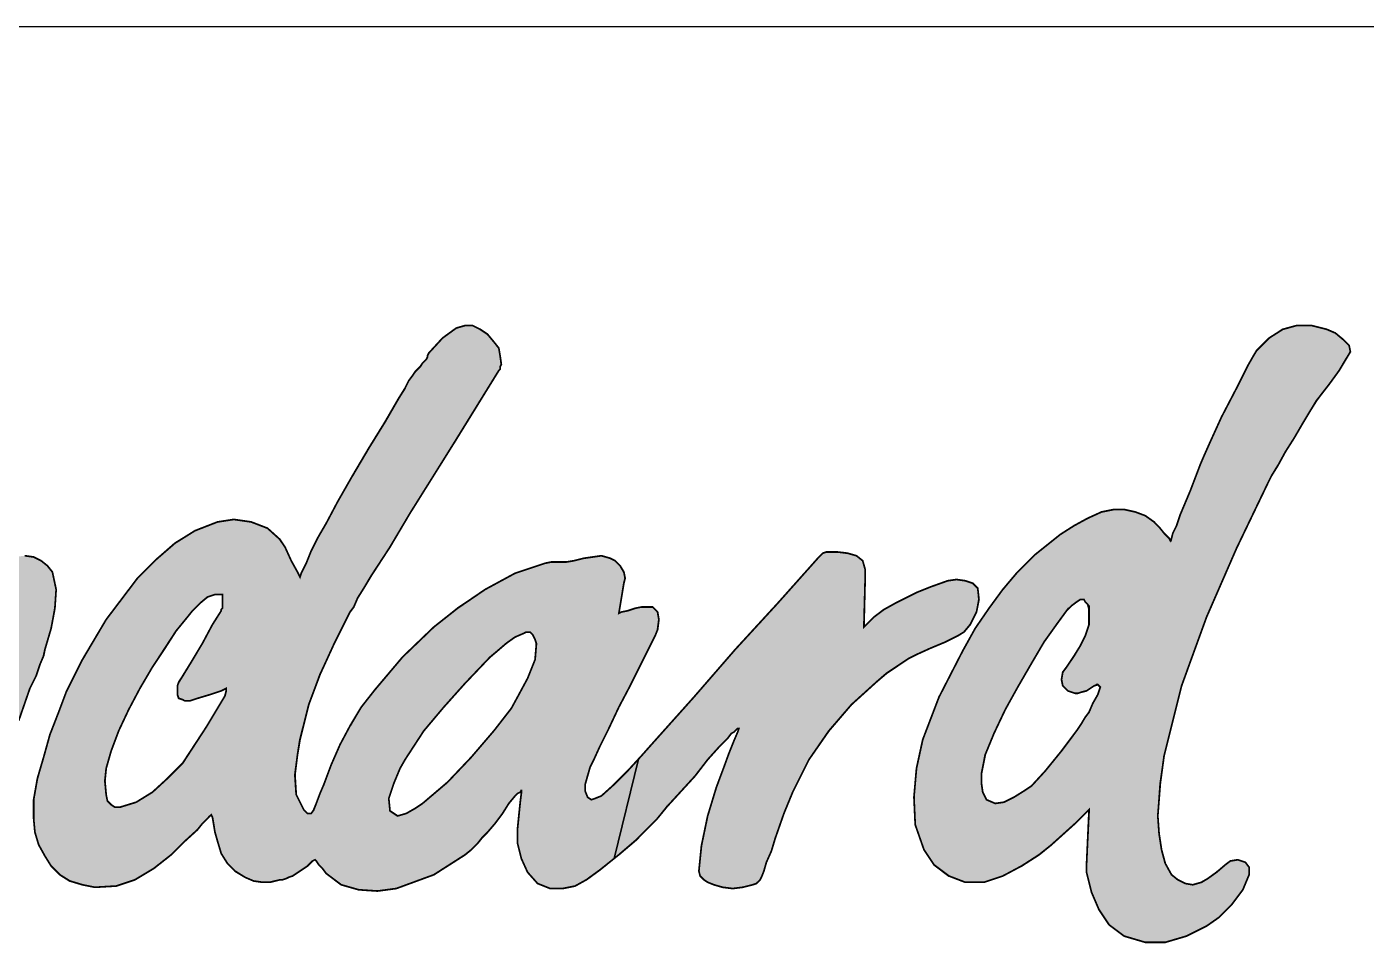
# Model space of a CAD drawing. Extents: x -87147 to -82947, y 23571 to 29511.
# Drawn here: x -85512.2 to -85188.4, y 24450 to 24671.5 of the extents above; entities that cross this region are included whole.
import ezdxf

# ---------------------------------------------------------------- set-up
doc = ezdxf.new("R2010")
doc.units = 0
doc.header["$LTSCALE"] = 200
doc.header["$MEASUREMENT"] = 0
doc.layers.get('0').update_dxf_attribs({"linetype": 'CONTINUOUS'})
doc.layers.add('CAMADA_1', color=7, linetype='CONTINUOUS')
doc.layers.add('FINA', color=7, linetype='CONTINUOUS')

msp = doc.modelspace()

# ---------------------------------------------------------------- hatches: boundary and pattern name
at = {"linetype": 'CONTINUOUS'}
h = msp.add_hatch(color=5, dxfattribs=at)
h.paths.add_polyline_path([(-85312.832, 24507.677), (-85306.483, 24513.421), (-85304.367, 24515.236), (-85301.646, 24517.049), (-85298.925, 24518.863), (-85297.11, 24519.77), (-85293.785, 24521.282), (-85290.157, 24522.793), (-85287.134, 24524.306), (-85285.623, 24525.212), (-85284.111, 24527.026), (-85282.6, 24530.049), (-85281.994, 24533.073), (-85282.297, 24535.793), (-85283.506, 24537.002), (-85285.32, 24537.608), (-85287.437, 24537.91), (-85289.553, 24537.608), (-85293.785, 24536.096), (-85296.809, 24534.886), (-85299.227, 24533.677), (-85302.25, 24532.166), (-85304.972, 24530.654), (-85307.39, 24528.84), (-85308.297, 24527.933), (-85308.901, 24527.329), (-85309.506, 24526.723), (-85309.809, 24526.421), (-85309.506, 24538.514), (-85309.506, 24538.816), (-85309.506, 24539.422), (-85309.506, 24539.724), (-85309.506, 24540.328), (-85310.11, 24542.445), (-85311.623, 24543.653), (-85313.739, 24544.259), (-85316.157, 24544.561), (-85317.064, 24544.561), (-85317.971, 24544.561), (-85318.878, 24544.561), (-85319.785, 24544.259), (-85320.693, 24543.351), (-85330.669, 24532.166), (-85340.948, 24520.98), (-85350.925, 24509.491), (-85361.204, 24498.003), (-85363.622, 24495.282), (-85364.336, 24494.503), (-85370.19, 24470.497), (-85369.064, 24471.398), (-85364.832, 24475.026), (-85362.111, 24477.747), (-85359.994, 24479.864), (-85357.274, 24483.189), (-85353.948, 24486.817), (-85350.622, 24490.445), (-85347.599, 24494.375), (-85344.878, 24497.399), (-85342.762, 24499.514), (-85341.855, 24500.723), (-85341.251, 24501.026), (-85340.646, 24501.631), (-85340.343, 24501.933), (-85340.041, 24501.933), (-85340.343, 24501.026), (-85341.251, 24498.909), (-85342.46, 24495.886), (-85343.669, 24492.561), (-85345.483, 24487.724), (-85347.599, 24480.77), (-85349.111, 24473.514), (-85349.715, 24467.468), (-85349.413, 24466.259), (-85348.506, 24465.351), (-85347.599, 24464.748), (-85346.088, 24464.143), (-85343.972, 24463.538), (-85341.552, 24463.235), (-85339.134, 24463.538), (-85336.715, 24464.143), (-85335.808, 24464.445), (-85335.506, 24464.748), (-85334.902, 24465.351), (-85334.599, 24465.957), (-85333.995, 24467.468), (-85333.39, 24469.584), (-85332.181, 24472.305), (-85331.273, 24475.328), (-85329.157, 24481.375), (-85327.041, 24486.515), (-85323.111, 24494.375), (-85318.274, 24501.328)])
h.paths.add_polyline_path([(-85373.598, 24497.7), (-85371.482, 24501.933), (-85369.064, 24507.073), (-85366.344, 24512.212), (-85363.925, 24517.049), (-85361.808, 24521.282), (-85360.297, 24524.306), (-85359.691, 24525.817), (-85359.39, 24528.235), (-85359.691, 24530.049), (-85360.901, 24531.259), (-85363.622, 24531.259), (-85365.134, 24530.956), (-85366.948, 24530.352), (-85368.459, 24530.049), (-85369.064, 24529.746), (-85367.855, 24537.002), (-85367.552, 24538.212), (-85367.855, 24539.724), (-85368.761, 24541.235), (-85369.971, 24542.445), (-85371.181, 24543.049), (-85373.296, 24543.653), (-85375.412, 24543.351), (-85377.529, 24543.049), (-85379.948, 24542.445), (-85381.762, 24542.142), (-85383.575, 24542.142), (-85385.389, 24542.142), (-85386.901, 24541.839), (-85394.157, 24539.422), (-85401.413, 24535.491), (-85408.064, 24530.956), (-85413.808, 24526.421), (-85421.366, 24519.166), (-85428.017, 24511.305), (-85431.343, 24507.073), (-85434.064, 24502.537), (-85436.483, 24498.003), (-85438.599, 24493.166), (-85439.506, 24490.747), (-85440.412, 24488.329), (-85441.32, 24486.212), (-85442.226, 24483.793), (-85442.831, 24482.282), (-85443.436, 24481.375), (-85444.343, 24481.375), (-85445.25, 24482.282), (-85447.063, 24485.91), (-85447.366, 24490.747), (-85446.761, 24495.584), (-85446.157, 24499.212), (-85444.04, 24507.677), (-85441.32, 24514.933), (-85437.994, 24522.189), (-85434.064, 24530.049), (-85433.156, 24531.259), (-85432.25, 24533.375), (-85430.738, 24535.793), (-85428.924, 24538.816), (-85424.39, 24545.77), (-85419.553, 24553.932), (-85408.366, 24571.77), (-85398.087, 24588.398), (-85397.784, 24588.7), (-85397.784, 24589.002), (-85397.784, 24589.305), (-85397.482, 24589.909), (-85397.784, 24592.026), (-85398.087, 24593.84), (-85399.296, 24595.351), (-85400.808, 24597.165), (-85402.622, 24598.374), (-85404.436, 24599.281), (-85406.25, 24599.281), (-85408.366, 24598.677), (-85411.692, 24596.258), (-85415.017, 24592.631), (-85415.32, 24592.026), (-85415.32, 24591.723), (-85415.622, 24591.118), (-85415.924, 24590.816), (-85416.529, 24590.212), (-85417.134, 24589.305), (-85417.738, 24588.7), (-85418.343, 24588.095), (-85418.948, 24587.189), (-85419.854, 24585.979), (-85420.762, 24584.165), (-85422.273, 24581.747), (-85425.599, 24576.002), (-85429.529, 24569.654), (-85433.459, 24563.002), (-85437.087, 24556.654), (-85439.807, 24551.515), (-85441.924, 24547.886), (-85443.436, 24544.863), (-85444.645, 24541.839), (-85445.854, 24539.422), (-85446.157, 24538.514), (-85446.761, 24539.724), (-85448.273, 24542.445), (-85449.785, 24545.77), (-85450.994, 24547.584), (-85454.017, 24550.305), (-85457.948, 24551.817), (-85462.18, 24552.421), (-85466.11, 24551.817), (-85471.552, 24549.7), (-85476.389, 24546.676), (-85480.925, 24542.747), (-85485.459, 24538.212), (-85493.017, 24528.235), (-85498.761, 24518.561), (-85500.575, 24514.933), (-85502.691, 24510.7), (-85504.505, 24505.863), (-85506.621, 24500.422), (-85508.133, 24494.98), (-85509.645, 24489.84), (-85510.552, 24484.701), (-85510.552, 24480.165), (-85510.249, 24476.841), (-85509.343, 24473.817), (-85507.831, 24471.096), (-85506.319, 24468.677), (-85504.203, 24466.561), (-85501.784, 24465.049), (-85498.761, 24464.143), (-85495.738, 24463.538), (-85490.598, 24463.84), (-85486.063, 24465.351), (-85481.528, 24468.073), (-85477.295, 24471.398), (-85474.272, 24474.422), (-85470.947, 24477.445), (-85469.738, 24478.956), (-85468.528, 24480.165), (-85467.924, 24480.77), (-85467.622, 24481.073), (-85467.319, 24480.468), (-85467.018, 24478.654), (-85466.715, 24476.841), (-85466.11, 24474.724), (-85465.203, 24471.701), (-85463.691, 24469.282), (-85461.878, 24467.468), (-85459.459, 24465.957), (-85457.342, 24465.049), (-85455.227, 24464.748), (-85453.413, 24464.748), (-85450.994, 24465.351), (-85450.389, 24465.351), (-85449.482, 24465.654), (-85448.877, 24465.957), (-85447.971, 24466.259), (-85446.157, 24467.468), (-85444.343, 24468.677), (-85443.134, 24469.887), (-85442.529, 24470.189), (-85442.226, 24469.887), (-85441.622, 24468.98), (-85440.715, 24468.073), (-85439.807, 24466.863), (-85436.18, 24464.143), (-85431.947, 24462.934), (-85427.413, 24462.631), (-85422.877, 24463.235), (-85413.808, 24466.561), (-85406.25, 24471.398), (-85404.738, 24472.608), (-85403.227, 24474.119), (-85402.017, 24475.631), (-85400.808, 24476.841), (-85398.994, 24478.956), (-85397.18, 24481.375), (-85395.669, 24483.793), (-85394.157, 24485.608), (-85393.553, 24486.212), (-85392.947, 24486.515), (-85392.645, 24486.817), (-85392.645, 24486.212), (-85392.947, 24483.793), (-85393.25, 24480.77), (-85393.553, 24477.747), (-85393.553, 24474.119), (-85392.645, 24470.491), (-85391.134, 24467.166), (-85388.715, 24464.445), (-85385.691, 24463.235), (-85382.668, 24463.235), (-85379.645, 24463.84), (-85376.925, 24465.351), (-85373.598, 24467.771), (-85370.19, 24470.497), (-85364.336, 24494.503), (-85366.948, 24491.654), (-85370.273, 24488.329), (-85373.296, 24485.608), (-85374.808, 24485.003), (-85375.715, 24484.701), (-85376.622, 24485.306), (-85377.227, 24486.817), (-85377.227, 24488.329), (-85376.622, 24490.445), (-85376.018, 24492.561), (-85375.111, 24494.375)])
h.paths.add_polyline_path([(-85395.064, 24506.77), (-85399.296, 24501.328), (-85404.738, 24494.98), (-85410.483, 24488.933), (-85416.529, 24483.793), (-85418.343, 24482.584), (-85420.459, 24481.375), (-85422.576, 24480.77), (-85424.39, 24481.98), (-85424.691, 24485.003), (-85423.482, 24488.631), (-85421.97, 24492.258), (-85420.762, 24494.375), (-85416.226, 24501.328), (-85411.389, 24507.073), (-85406.25, 24512.816), (-85400.204, 24519.166), (-85398.39, 24520.677), (-85396.273, 24522.491), (-85394.157, 24524.003), (-85392.041, 24524.909), (-85391.436, 24525.212), (-85391.134, 24525.212), (-85390.529, 24525.212), (-85390.226, 24524.909), (-85389.924, 24524.607), (-85389.32, 24523.398), (-85388.997, 24522.431), (-85389.32, 24518.561), (-85391.134, 24514.026), (-85393.25, 24510.096)], flags=16)
h.paths.add_polyline_path([(-85463.994, 24511.003), (-85464.296, 24509.793), (-85468.832, 24502.236), (-85474.575, 24493.468), (-85478.203, 24489.84), (-85481.831, 24486.515), (-85485.761, 24484.096), (-85489.691, 24482.887), (-85490.901, 24482.887), (-85491.808, 24483.492), (-85492.715, 24484.398), (-85493.017, 24485.91), (-85493.319, 24489.235), (-85493.017, 24492.258), (-85491.808, 24496.491), (-85489.994, 24501.328), (-85487.575, 24506.468), (-85484.854, 24511.607), (-85481.831, 24516.747), (-85478.808, 24521.282), (-85476.086, 24525.515), (-85473.366, 24528.84), (-85472.157, 24530.352), (-85470.342, 24532.166), (-85468.528, 24533.677), (-85466.715, 24534.282), (-85466.11, 24534.282), (-85465.505, 24534.282), (-85465.203, 24534.282), (-85464.901, 24534.282), (-85464.901, 24533.979), (-85464.901, 24533.375), (-85464.901, 24532.77), (-85464.901, 24531.863), (-85464.901, 24531.561), (-85464.901, 24530.956), (-85465.203, 24530.654), (-85465.203, 24530.352), (-85467.319, 24527.026), (-85469.738, 24522.491), (-85472.458, 24517.956), (-85474.878, 24514.026), (-85475.482, 24513.119), (-85475.784, 24512.212), (-85475.784, 24511.305), (-85475.784, 24510.096), (-85475.482, 24509.189), (-85474.575, 24508.887), (-85473.971, 24508.584), (-85472.761, 24508.584), (-85470.947, 24509.189), (-85467.924, 24510.096), (-85465.203, 24511.003), (-85463.994, 24511.607)], flags=16)
h = msp.add_hatch(color=5, dxfattribs=at)
h.paths.add_polyline_path([(-85219.716, 24545.468), (-85212.158, 24561.188), (-85211.251, 24563.002), (-85209.739, 24565.421), (-85207.926, 24568.747), (-85205.809, 24572.072), (-85203.693, 24575.701), (-85201.879, 24578.724), (-85200.367, 24581.142), (-85199.46, 24582.351), (-85197.344, 24585.072), (-85194.925, 24588.398), (-85193.111, 24591.421), (-85192.205, 24592.932), (-85192.507, 24594.445), (-85194.019, 24595.955), (-85195.833, 24597.468), (-85197.949, 24598.374), (-85201.576, 24599.281), (-85205.204, 24599.281), (-85208.53, 24598.374), (-85211.855, 24596.258), (-85213.367, 24594.746), (-85214.879, 24593.235), (-85215.786, 24591.723), (-85216.995, 24589.607), (-85219.716, 24584.165), (-85223.344, 24577.211), (-85224.856, 24573.887), (-85226.367, 24570.561), (-85227.576, 24567.84), (-85228.484, 24565.723), (-85230.902, 24559.375), (-85233.321, 24553.63), (-85234.228, 24550.909), (-85235.135, 24549.095), (-85235.639, 24547.081), (-85236.041, 24547.886), (-85237.251, 24549.095), (-85238.46, 24550.607), (-85239.669, 24551.817), (-85241.786, 24553.328), (-85244.204, 24554.235), (-85246.925, 24554.84), (-85249.344, 24554.84), (-85252.367, 24554.235), (-85255.692, 24552.723), (-85259.018, 24550.909), (-85262.344, 24548.793), (-85268.39, 24543.956), (-85272.925, 24539.422), (-85276.251, 24535.491), (-85279.576, 24530.956), (-85282.902, 24526.119), (-85285.925, 24520.677), (-85291.67, 24509.491), (-85295.599, 24499.212), (-85297.11, 24492.258), (-85297.716, 24485.306), (-85297.413, 24478.654), (-85295.297, 24472.608), (-85292.879, 24468.98), (-85289.25, 24466.259), (-85285.32, 24464.748), (-85280.785, 24464.748), (-85276.251, 24466.259), (-85271.715, 24468.677), (-85267.484, 24471.398), (-85264.46, 24473.817), (-85261.437, 24476.538), (-85258.414, 24479.259), (-85257.204, 24480.468), (-85256.297, 24481.375), (-85255.692, 24481.98), (-85255.391, 24482.282), (-85255.994, 24468.98), (-85255.994, 24468.374), (-85255.994, 24467.166), (-85254.785, 24462.328), (-85252.971, 24458.096), (-85250.553, 24454.468), (-85246.925, 24451.747), (-85241.786, 24450.235), (-85236.948, 24450.235), (-85231.808, 24451.747), (-85226.971, 24454.166), (-85223.948, 24456.281), (-85220.925, 24459.305), (-85218.204, 24462.934), (-85216.693, 24466.561), (-85216.693, 24468.374), (-85217.6, 24469.584), (-85219.414, 24470.189), (-85221.228, 24469.887), (-85222.437, 24468.98), (-85224.553, 24467.166), (-85226.669, 24465.654), (-85228.181, 24464.748), (-85230.298, 24464.143), (-85232.111, 24464.445), (-85233.925, 24465.351), (-85235.437, 24466.561), (-85236.948, 24469.282), (-85237.855, 24472.608), (-85238.46, 24476.538), (-85238.762, 24480.77), (-85238.158, 24488.631), (-85237.251, 24495.282), (-85233.018, 24512.212), (-85226.971, 24528.84)])
h.paths.add_polyline_path([(-85255.391, 24528.538), (-85255.391, 24527.026), (-85256.297, 24524.306), (-85257.506, 24521.886), (-85259.018, 24519.467), (-85260.832, 24516.747), (-85261.739, 24515.538), (-85262.041, 24513.724), (-85261.739, 24512.212), (-85260.53, 24511.003), (-85259.623, 24510.7), (-85258.716, 24510.398), (-85258.111, 24510.398), (-85257.204, 24510.7), (-85255.994, 24511.003), (-85255.088, 24511.607), (-85253.455, 24512.696), (-85252.669, 24511.91), (-85253.274, 24510.096), (-85254.483, 24507.979), (-85255.391, 24505.863), (-85256.297, 24504.654), (-85257.204, 24503.142), (-85258.414, 24501.328), (-85260.227, 24498.909), (-85262.041, 24496.491), (-85265.972, 24491.654), (-85269.297, 24488.026), (-85271.111, 24486.817), (-85273.53, 24485.306), (-85275.948, 24484.096), (-85278.065, 24483.793), (-85280.18, 24484.701), (-85281.088, 24486.515), (-85281.39, 24488.631), (-85281.39, 24491.05), (-85280.483, 24495.584), (-85278.367, 24500.723), (-85275.646, 24506.468), (-85272.623, 24511.91), (-85269.297, 24517.653), (-85266.274, 24522.793), (-85263.251, 24527.026), (-85260.351, 24531.014), (-85257.607, 24533.073), (-85256.6, 24533.073), (-85256.297, 24532.468), (-85255.391, 24531.561)], flags=16)
h = msp.add_hatch(color=5, dxfattribs=at)
h.paths.add_polyline_path([(-85595.505, 24530.352), (-85595.202, 24532.166), (-85595.807, 24533.375), (-85596.715, 24533.979), (-85599.132, 24533.979), (-85599.738, 24533.677), (-85600.038, 24533.677), (-85602.458, 24532.468), (-85603.97, 24531.863), (-85605.179, 24531.863), (-85605.784, 24533.073), (-85605.784, 24533.677), (-85605.784, 24534.282), (-85605.784, 24535.189), (-85605.481, 24535.793), (-85606.086, 24537.91), (-85607.598, 24540.026), (-85609.714, 24541.537), (-85611.83, 24542.747), (-85613.645, 24543.351), (-85615.156, 24543.653), (-85616.969, 24543.653), (-85618.482, 24543.653), (-85621.807, 24543.049), (-85627.249, 24541.839), (-85633.295, 24540.328), (-85639.04, 24539.119), (-85641.155, 24538.816), (-85643.877, 24538.212), (-85646.9, 24537.91), (-85649.62, 24537.91), (-85656.876, 24537.91), (-85664.434, 24537.91), (-85667.76, 24537.91), (-85670.481, 24537.91), (-85672.295, 24537.91), (-85672.9, 24537.91), (-85672.597, 24538.514), (-85671.993, 24540.328), (-85671.387, 24542.747), (-85670.179, 24545.165), (-85668.667, 24548.189), (-85666.249, 24553.026), (-85663.225, 24558.467), (-85660.504, 24563.305), (-85658.993, 24566.328), (-85657.179, 24569.654), (-85655.667, 24572.979), (-85654.156, 24576.305), (-85652.946, 24579.025), (-85652.946, 24581.142), (-85654.156, 24582.351), (-85656.876, 24583.258), (-85659.296, 24583.561), (-85663.527, 24583.561), (-85665.644, 24583.561), (-85667.76, 24583.561), (-85668.97, 24583.258), (-85669.877, 24583.258), (-85671.993, 24582.351), (-85673.504, 24580.538), (-85675.016, 24578.421), (-85676.527, 24575.398), (-85678.643, 24570.863), (-85681.365, 24565.119), (-85684.388, 24558.771), (-85687.109, 24552.421), (-85689.83, 24546.374), (-85691.946, 24541.537), (-85692.853, 24539.724), (-85693.458, 24538.212), (-85694.062, 24537.305), (-85694.062, 24537.002), (-85694.667, 24537.002), (-85696.179, 24537.002), (-85698.295, 24536.7), (-85701.016, 24536.7), (-85707.365, 24536.096), (-85713.411, 24535.793), (-85717.342, 24535.189), (-85723.085, 24534.282), (-85726.108, 24533.677), (-85728.83, 24533.073), (-85730.946, 24532.77), (-85732.155, 24532.166), (-85733.062, 24530.956), (-85733.364, 24528.84), (-85733.062, 24526.421), (-85732.759, 24524.306), (-85731.249, 24520.98), (-85729.435, 24517.049), (-85726.713, 24514.026), (-85723.69, 24512.212), (-85722.179, 24512.212), (-85721.574, 24512.515), (-85720.667, 24513.119), (-85717.946, 24515.538), (-85715.829, 24517.653), (-85714.318, 24518.863), (-85711.9, 24519.77), (-85709.783, 24520.072), (-85707.365, 24520.375), (-85705.249, 24520.375), (-85703.132, 24520.375), (-85702.177, 24519.738), (-85703.132, 24517.352), (-85704.341, 24514.63), (-85705.853, 24511.607), (-85709.178, 24504.049), (-85712.806, 24495.282), (-85714.62, 24490.747), (-85716.132, 24485.91), (-85717.039, 24484.096), (-85717.342, 24482.584), (-85717.946, 24481.375), (-85717.946, 24481.073), (-85719.458, 24482.584), (-85719.458, 24483.189), (-85719.76, 24483.492), (-85720.667, 24484.398), (-85722.179, 24485.608), (-85723.69, 24486.212), (-85725.202, 24485.608), (-85725.806, 24484.701), (-85726.411, 24483.492), (-85726.713, 24482.584), (-85726.713, 24481.677), (-85727.318, 24476.236), (-85727.621, 24469.887), (-85727.318, 24463.538), (-85726.411, 24458.701), (-85725.504, 24456.584), (-85723.992, 24455.375), (-85722.179, 24455.073), (-85719.76, 24455.073), (-85717.946, 24455.375), (-85716.434, 24455.98), (-85715.225, 24456.887), (-85714.015, 24458.398), (-85711.597, 24462.026), (-85709.178, 24465.654), (-85707.062, 24469.584), (-85704.946, 24473.514), (-85703.737, 24475.631), (-85702.527, 24478.352), (-85701.016, 24481.677), (-85699.202, 24485.306), (-85695.271, 24493.166), (-85691.342, 24501.631), (-85687.713, 24509.491), (-85684.69, 24515.839), (-85683.481, 24518.561), (-85682.574, 24520.375), (-85681.777, 24522.365), (-85678.341, 24522.793), (-85674.714, 24523.398), (-85670.481, 24524.003), (-85664.736, 24524.909), (-85659.9, 24525.212), (-85656.272, 24525.817), (-85655.063, 24525.817), (-85655.667, 24525.212), (-85656.876, 24523.7), (-85658.993, 24521.584), (-85661.713, 24518.863), (-85667.76, 24512.515), (-85673.504, 24506.166), (-85678.946, 24499.817), (-85682.876, 24493.468), (-85684.69, 24490.445), (-85685.899, 24487.119), (-85686.807, 24483.492), (-85687.109, 24479.561), (-85686.807, 24474.724), (-85685.295, 24470.189), (-85682.574, 24466.561), (-85678.643, 24464.143), (-85674.714, 24462.934), (-85670.481, 24462.631), (-85666.249, 24463.235), (-85662.016, 24464.748), (-85653.551, 24468.677), (-85646.295, 24473.817), (-85643.272, 24476.538), (-85640.551, 24479.259), (-85639.342, 24480.165), (-85638.435, 24481.073), (-85637.83, 24481.677), (-85637.527, 24481.98), (-85637.83, 24480.77), (-85638.435, 24477.747), (-85639.04, 24474.119), (-85639.644, 24470.794), (-85639.644, 24467.166), (-85638.435, 24464.143), (-85636.016, 24462.026), (-85632.388, 24461.12), (-85628.76, 24461.12), (-85625.133, 24462.026), (-85621.807, 24463.538), (-85618.482, 24465.654), (-85612.435, 24470.794), (-85606.993, 24476.236), (-85603.365, 24480.468), (-85598.83, 24485.91), (-85594.295, 24491.352), (-85590.365, 24496.491), (-85586.133, 24502.236), (-85582.202, 24507.375), (-85580.389, 24509.793), (-85579.179, 24511.607), (-85577.73, 24513.538), (-85578.272, 24511.91), (-85578.575, 24510.398), (-85579.179, 24508.584), (-85580.389, 24504.049), (-85581.598, 24499.817), (-85582.807, 24494.072), (-85583.412, 24487.724), (-85583.109, 24481.375), (-85581.598, 24475.631), (-85580.389, 24473.514), (-85578.575, 24472.003), (-85576.76, 24471.398), (-85574.644, 24471.096), (-85569.807, 24472.305), (-85565.272, 24475.026), (-85561.645, 24478.05), (-85557.714, 24481.98), (-85554.087, 24485.608), (-85551.063, 24488.933), (-85544.714, 24496.491), (-85537.458, 24505.259), (-85534.133, 24509.189), (-85531.714, 24512.212), (-85529.9, 24514.329), (-85529.296, 24515.236), (-85529.296, 24514.329), (-85529.598, 24513.119), (-85530.505, 24510.096), (-85531.714, 24506.166), (-85533.226, 24501.328), (-85536.25, 24491.05), (-85538.97, 24481.98), (-85539.273, 24480.468), (-85539.575, 24478.05), (-85540.18, 24475.026), (-85540.481, 24471.701), (-85540.784, 24468.374), (-85541.086, 24465.049), (-85540.784, 24462.328), (-85540.18, 24460.212), (-85538.366, 24458.096), (-85535.644, 24456.887), (-85532.924, 24457.491), (-85530.505, 24459.305), (-85528.993, 24462.026), (-85528.087, 24465.351), (-85527.179, 24468.98), (-85526.575, 24472.003), (-85526.273, 24472.91), (-85525.668, 24474.724), (-85524.761, 24476.841), (-85523.551, 24479.864), (-85520.831, 24487.119), (-85517.505, 24495.584), (-85514.18, 24503.747), (-85511.459, 24511.607), (-85509.947, 24514.63), (-85509.04, 24517.352), (-85508.133, 24519.467), (-85507.831, 24520.98), (-85506.319, 24526.119), (-85505.412, 24530.956), (-85505.11, 24535.491), (-85506.017, 24539.724), (-85507.226, 24541.235), (-85508.738, 24542.445), (-85510.552, 24543.351), (-85512.668, 24543.653), (-85515.389, 24543.351), (-85517.808, 24542.445), (-85520.226, 24540.933), (-85522.644, 24539.422), (-85523.551, 24538.514), (-85525.365, 24536.7), (-85527.482, 24534.584), (-85529.598, 24532.468), (-85534.435, 24527.63), (-85537.761, 24524.003), (-85543.505, 24517.956), (-85549.854, 24511.003), (-85552.877, 24507.979), (-85555.296, 24505.259), (-85557.714, 24502.84), (-85559.226, 24501.328), (-85560.737, 24499.817), (-85561.947, 24498.607), (-85563.156, 24497.397), (-85563.156, 24500.723), (-85563.156, 24501.328), (-85563.156, 24501.631), (-85563.156, 24501.933), (-85562.853, 24502.537), (-85561.947, 24505.259), (-85560.436, 24509.189), (-85558.622, 24514.026), (-85556.505, 24519.166), (-85554.691, 24524.607), (-85553.179, 24530.049), (-85551.97, 24534.584), (-85551.366, 24538.514), (-85551.97, 24541.839), (-85553.784, 24544.561), (-85556.807, 24545.77), (-85560.436, 24546.072), (-85563.156, 24545.468), (-85565.575, 24544.561), (-85567.691, 24543.653), (-85569.807, 24542.142), (-85573.737, 24538.514), (-85577.668, 24533.979), (-85578.877, 24532.468), (-85580.691, 24530.352), (-85582.807, 24527.63), (-85584.923, 24524.607), (-85590.365, 24517.956), (-85596.412, 24510.398), (-85602.458, 24502.537), (-85607.9, 24495.584), (-85610.016, 24492.561), (-85612.132, 24489.84), (-85613.946, 24487.724), (-85615.562, 24485.302), (-85617.574, 24482.887), (-85619.086, 24481.677), (-85620.723, 24481.022), (-85621.469, 24482.512), (-85620.296, 24486.817), (-85618.179, 24491.352), (-85616.969, 24493.468), (-85616.063, 24495.282), (-85615.158, 24496.791), (-85614.551, 24498.003), (-85613.946, 24498.909), (-85613.04, 24500.422), (-85611.83, 24502.537), (-85608.807, 24507.375), (-85605.179, 24512.816), (-85601.853, 24518.561), (-85598.83, 24523.7), (-85596.715, 24527.933)])
h.paths.add_polyline_path([(-85652.342, 24508.282), (-85645.993, 24514.63), (-85637.83, 24521.584), (-85636.621, 24522.189), (-85635.714, 24522.793), (-85634.504, 24523.096), (-85633.295, 24523.398), (-85630.896, 24523.878), (-85629.667, 24522.038), (-85629.667, 24519.166), (-85630.272, 24516.747), (-85631.481, 24514.026), (-85632.993, 24511.305), (-85636.016, 24506.468), (-85638.132, 24503.142), (-85642.365, 24497.399), (-85647.807, 24491.05), (-85654.156, 24485.306), (-85660.504, 24481.375), (-85662.621, 24480.77), (-85664.736, 24480.468), (-85666.249, 24481.073), (-85667.156, 24482.887), (-85667.156, 24485.306), (-85666.55, 24487.421), (-85665.342, 24489.84), (-85663.83, 24492.258), (-85658.086, 24501.026)], flags=16)

# ---------------------------------------------------------------- linework, layer by layer
at = {"color": 5, "linetype": 'CONTINUOUS'}
for points in [[(-85373.598, 24497.7), (-85371.482, 24501.933), (-85369.064, 24507.073), (-85366.344, 24512.212), (-85363.925, 24517.049), (-85361.808, 24521.282), (-85360.297, 24524.306), (-85359.691, 24525.817), (-85359.39, 24528.235), (-85359.691, 24530.049), (-85360.901, 24531.259), (-85363.622, 24531.259), (-85365.134, 24530.956), (-85366.948, 24530.352), (-85368.459, 24530.049), (-85369.064, 24529.746), (-85367.855, 24537.002), (-85367.552, 24538.212), (-85367.855, 24539.724), (-85368.761, 24541.235), (-85369.971, 24542.445), (-85371.181, 24543.049), (-85373.296, 24543.653), (-85375.412, 24543.351), (-85377.529, 24543.049), (-85379.948, 24542.445), (-85381.762, 24542.142), (-85383.575, 24542.142), (-85385.389, 24542.142), (-85386.901, 24541.839), (-85394.157, 24539.422), (-85401.413, 24535.491), (-85408.064, 24530.956), (-85413.808, 24526.421), (-85421.366, 24519.166), (-85428.017, 24511.305), (-85431.343, 24507.073), (-85434.064, 24502.537), (-85436.483, 24498.003), (-85438.599, 24493.166), (-85439.506, 24490.747), (-85440.412, 24488.329), (-85441.32, 24486.212), (-85442.226, 24483.793), (-85442.831, 24482.282), (-85443.436, 24481.375), (-85444.343, 24481.375), (-85445.25, 24482.282), (-85447.063, 24485.91), (-85447.366, 24490.747), (-85446.761, 24495.584), (-85446.157, 24499.212), (-85444.04, 24507.677), (-85441.32, 24514.933), (-85437.994, 24522.189), (-85434.064, 24530.049), (-85433.156, 24531.259), (-85432.25, 24533.375), (-85430.738, 24535.793), (-85428.924, 24538.816), (-85424.39, 24545.77), (-85419.553, 24553.932), (-85408.366, 24571.77), (-85398.087, 24588.398), (-85397.784, 24588.7), (-85397.784, 24589.002), (-85397.784, 24589.305), (-85397.482, 24589.909), (-85397.784, 24592.026), (-85398.087, 24593.84), (-85399.296, 24595.351), (-85400.808, 24597.165), (-85402.622, 24598.374), (-85404.436, 24599.281), (-85406.25, 24599.281), (-85408.366, 24598.677), (-85411.692, 24596.258), (-85415.017, 24592.631), (-85415.32, 24592.026), (-85415.32, 24591.723), (-85415.622, 24591.118), (-85415.924, 24590.816), (-85416.529, 24590.212), (-85417.134, 24589.305), (-85417.738, 24588.7), (-85418.343, 24588.095), (-85418.948, 24587.189), (-85419.854, 24585.979), (-85420.762, 24584.165), (-85422.273, 24581.747), (-85425.599, 24576.002), (-85429.529, 24569.654), (-85433.459, 24563.002), (-85437.087, 24556.654), (-85439.807, 24551.515), (-85441.924, 24547.886), (-85443.436, 24544.863), (-85444.645, 24541.839), (-85445.854, 24539.422), (-85446.157, 24538.514), (-85446.761, 24539.724), (-85448.273, 24542.445), (-85449.785, 24545.77), (-85450.994, 24547.584), (-85454.017, 24550.305), (-85457.948, 24551.817), (-85462.18, 24552.421), (-85466.11, 24551.817), (-85471.552, 24549.7), (-85476.389, 24546.676), (-85480.925, 24542.747), (-85485.459, 24538.212), (-85493.017, 24528.235), (-85498.761, 24518.561), (-85500.575, 24514.933), (-85502.691, 24510.7), (-85504.505, 24505.863), (-85506.621, 24500.422), (-85508.133, 24494.98), (-85509.645, 24489.84), (-85510.552, 24484.701), (-85510.552, 24480.165), (-85510.249, 24476.841), (-85509.343, 24473.817), (-85507.831, 24471.096), (-85506.319, 24468.677), (-85504.203, 24466.561), (-85501.784, 24465.049), (-85498.761, 24464.143), (-85495.738, 24463.538), (-85490.598, 24463.84), (-85486.063, 24465.351), (-85481.528, 24468.073), (-85477.295, 24471.398), (-85474.272, 24474.422), (-85470.947, 24477.445), (-85469.738, 24478.956), (-85468.528, 24480.165), (-85467.924, 24480.77), (-85467.622, 24481.073), (-85467.319, 24480.468), (-85467.018, 24478.654), (-85466.715, 24476.841), (-85466.11, 24474.724), (-85465.203, 24471.701), (-85463.691, 24469.282), (-85461.878, 24467.468), (-85459.459, 24465.957), (-85457.342, 24465.049), (-85455.227, 24464.748), (-85453.413, 24464.748), (-85450.994, 24465.351), (-85450.389, 24465.351), (-85449.482, 24465.654), (-85448.877, 24465.957), (-85447.971, 24466.259), (-85446.157, 24467.468), (-85444.343, 24468.677), (-85443.134, 24469.887), (-85442.529, 24470.189), (-85442.226, 24469.887), (-85441.622, 24468.98), (-85440.715, 24468.073), (-85439.807, 24466.863), (-85436.18, 24464.143), (-85431.947, 24462.934), (-85427.413, 24462.631), (-85422.877, 24463.235), (-85413.808, 24466.561), (-85406.25, 24471.398), (-85404.738, 24472.608), (-85403.227, 24474.119), (-85402.017, 24475.631), (-85400.808, 24476.841), (-85398.994, 24478.956), (-85397.18, 24481.375), (-85395.669, 24483.793), (-85394.157, 24485.608), (-85393.553, 24486.212), (-85392.947, 24486.515), (-85392.645, 24486.817), (-85392.645, 24486.212), (-85392.947, 24483.793), (-85393.25, 24480.77), (-85393.553, 24477.747), (-85393.553, 24474.119), (-85392.645, 24470.491), (-85391.134, 24467.166), (-85388.715, 24464.445), (-85385.691, 24463.235), (-85382.668, 24463.235), (-85379.645, 24463.84), (-85376.925, 24465.351), (-85373.598, 24467.771), (-85370.19, 24470.497), (-85364.336, 24494.503), (-85366.948, 24491.654), (-85370.273, 24488.329), (-85373.296, 24485.608), (-85374.808, 24485.003), (-85375.715, 24484.701), (-85376.622, 24485.306), (-85377.227, 24486.817), (-85377.227, 24488.329), (-85376.622, 24490.445), (-85376.018, 24492.561), (-85375.111, 24494.375)], [(-85219.716, 24545.468), (-85212.158, 24561.188), (-85211.251, 24563.002), (-85209.739, 24565.421), (-85207.926, 24568.747), (-85205.809, 24572.072), (-85203.693, 24575.701), (-85201.879, 24578.724), (-85200.367, 24581.142), (-85199.46, 24582.351), (-85197.344, 24585.072), (-85194.925, 24588.398), (-85193.111, 24591.421), (-85192.205, 24592.932), (-85192.507, 24594.445), (-85194.019, 24595.955), (-85195.833, 24597.468), (-85197.949, 24598.374), (-85201.576, 24599.281), (-85205.204, 24599.281), (-85208.53, 24598.374), (-85211.855, 24596.258), (-85213.367, 24594.746), (-85214.879, 24593.235), (-85215.786, 24591.723), (-85216.995, 24589.607), (-85219.716, 24584.165), (-85223.344, 24577.211), (-85224.856, 24573.887), (-85226.367, 24570.561), (-85227.576, 24567.84), (-85228.484, 24565.723), (-85230.902, 24559.375), (-85233.321, 24553.63), (-85234.228, 24550.909), (-85235.135, 24549.095), (-85235.639, 24547.081), (-85236.041, 24547.886), (-85237.251, 24549.095), (-85238.46, 24550.607), (-85239.669, 24551.817), (-85241.786, 24553.328), (-85244.204, 24554.235), (-85246.925, 24554.84), (-85249.344, 24554.84), (-85252.367, 24554.235), (-85255.692, 24552.723), (-85259.018, 24550.909), (-85262.344, 24548.793), (-85268.39, 24543.956), (-85272.925, 24539.422), (-85276.251, 24535.491), (-85279.576, 24530.956), (-85282.902, 24526.119), (-85285.925, 24520.677), (-85291.67, 24509.491), (-85295.599, 24499.212), (-85297.11, 24492.258), (-85297.716, 24485.306), (-85297.413, 24478.654), (-85295.297, 24472.608), (-85292.879, 24468.98), (-85289.25, 24466.259), (-85285.32, 24464.748), (-85280.785, 24464.748), (-85276.251, 24466.259), (-85271.715, 24468.677), (-85267.484, 24471.398), (-85264.46, 24473.817), (-85261.437, 24476.538), (-85258.414, 24479.259), (-85257.204, 24480.468), (-85256.297, 24481.375), (-85255.692, 24481.98), (-85255.391, 24482.282), (-85255.994, 24468.98), (-85255.994, 24468.374), (-85255.994, 24467.166), (-85254.785, 24462.328), (-85252.971, 24458.096), (-85250.553, 24454.468), (-85246.925, 24451.747), (-85241.786, 24450.235), (-85236.948, 24450.235), (-85231.808, 24451.747), (-85226.971, 24454.166), (-85223.948, 24456.281), (-85220.925, 24459.305), (-85218.204, 24462.934), (-85216.693, 24466.561), (-85216.693, 24468.374), (-85217.6, 24469.584), (-85219.414, 24470.189), (-85221.228, 24469.887), (-85222.437, 24468.98), (-85224.553, 24467.166), (-85226.669, 24465.654), (-85228.181, 24464.748), (-85230.298, 24464.143), (-85232.111, 24464.445), (-85233.925, 24465.351), (-85235.437, 24466.561), (-85236.948, 24469.282), (-85237.855, 24472.608), (-85238.46, 24476.538), (-85238.762, 24480.77), (-85238.158, 24488.631), (-85237.251, 24495.282), (-85233.018, 24512.212), (-85226.971, 24528.84)], [(-85312.832, 24507.677), (-85306.483, 24513.421), (-85304.367, 24515.236), (-85301.646, 24517.049), (-85298.925, 24518.863), (-85297.11, 24519.77), (-85293.785, 24521.282), (-85290.157, 24522.793), (-85287.134, 24524.306), (-85285.623, 24525.212), (-85284.111, 24527.026), (-85282.6, 24530.049), (-85281.994, 24533.073), (-85282.297, 24535.793), (-85283.506, 24537.002), (-85285.32, 24537.608), (-85287.437, 24537.91), (-85289.553, 24537.608), (-85293.785, 24536.096), (-85296.809, 24534.886), (-85299.227, 24533.677), (-85302.25, 24532.166), (-85304.972, 24530.654), (-85307.39, 24528.84), (-85308.297, 24527.933), (-85308.901, 24527.329), (-85309.506, 24526.723), (-85309.809, 24526.421), (-85309.506, 24538.514), (-85309.506, 24538.816), (-85309.506, 24539.422), (-85309.506, 24539.724), (-85309.506, 24540.328), (-85310.11, 24542.445), (-85311.623, 24543.653), (-85313.739, 24544.259), (-85316.157, 24544.561), (-85317.064, 24544.561), (-85317.971, 24544.561), (-85318.878, 24544.561), (-85319.785, 24544.259), (-85320.693, 24543.351), (-85330.669, 24532.166), (-85340.948, 24520.98), (-85350.925, 24509.491), (-85361.204, 24498.003), (-85363.622, 24495.282), (-85364.336, 24494.503), (-85370.19, 24470.497), (-85369.064, 24471.398), (-85364.832, 24475.026), (-85362.111, 24477.747), (-85359.994, 24479.864), (-85357.274, 24483.189), (-85353.948, 24486.817), (-85350.622, 24490.445), (-85347.599, 24494.375), (-85344.878, 24497.399), (-85342.762, 24499.514), (-85341.855, 24500.723), (-85341.251, 24501.026), (-85340.646, 24501.631), (-85340.343, 24501.933), (-85340.041, 24501.933), (-85340.343, 24501.026), (-85341.251, 24498.909), (-85342.46, 24495.886), (-85343.669, 24492.561), (-85345.483, 24487.724), (-85347.599, 24480.77), (-85349.111, 24473.514), (-85349.715, 24467.468), (-85349.413, 24466.259), (-85348.506, 24465.351), (-85347.599, 24464.748), (-85346.088, 24464.143), (-85343.972, 24463.538), (-85341.552, 24463.235), (-85339.134, 24463.538), (-85336.715, 24464.143), (-85335.808, 24464.445), (-85335.506, 24464.748), (-85334.902, 24465.351), (-85334.599, 24465.957), (-85333.995, 24467.468), (-85333.39, 24469.584), (-85332.181, 24472.305), (-85331.273, 24475.328), (-85329.157, 24481.375), (-85327.041, 24486.515), (-85323.111, 24494.375), (-85318.274, 24501.328)], [(-85463.994, 24511.003), (-85464.296, 24509.793), (-85468.832, 24502.236), (-85474.575, 24493.468), (-85478.203, 24489.84), (-85481.831, 24486.515), (-85485.761, 24484.096), (-85489.691, 24482.887), (-85490.901, 24482.887), (-85491.808, 24483.492), (-85492.715, 24484.398), (-85493.017, 24485.91), (-85493.319, 24489.235), (-85493.017, 24492.258), (-85491.808, 24496.491), (-85489.994, 24501.328), (-85487.575, 24506.468), (-85484.854, 24511.607), (-85481.831, 24516.747), (-85478.808, 24521.282), (-85476.086, 24525.515), (-85473.366, 24528.84), (-85472.157, 24530.352), (-85470.342, 24532.166), (-85468.528, 24533.677), (-85466.715, 24534.282), (-85466.11, 24534.282), (-85465.505, 24534.282), (-85465.203, 24534.282), (-85464.901, 24534.282), (-85464.901, 24533.979), (-85464.901, 24533.375), (-85464.901, 24532.77), (-85464.901, 24531.863), (-85464.901, 24531.561), (-85464.901, 24530.956), (-85465.203, 24530.654), (-85465.203, 24530.352), (-85467.319, 24527.026), (-85469.738, 24522.491), (-85472.458, 24517.956), (-85474.878, 24514.026), (-85475.482, 24513.119), (-85475.784, 24512.212), (-85475.784, 24511.305), (-85475.784, 24510.096), (-85475.482, 24509.189), (-85474.575, 24508.887), (-85473.971, 24508.584), (-85472.761, 24508.584), (-85470.947, 24509.189), (-85467.924, 24510.096), (-85465.203, 24511.003), (-85463.994, 24511.607)], [(-85255.391, 24528.538), (-85255.391, 24527.026), (-85256.297, 24524.306), (-85257.506, 24521.886), (-85259.018, 24519.467), (-85260.832, 24516.747), (-85261.739, 24515.538), (-85262.041, 24513.724), (-85261.739, 24512.212), (-85260.53, 24511.003), (-85259.623, 24510.7), (-85258.716, 24510.398), (-85258.111, 24510.398), (-85257.204, 24510.7), (-85255.994, 24511.003), (-85255.088, 24511.607), (-85253.455, 24512.696), (-85252.669, 24511.91), (-85253.274, 24510.096), (-85254.483, 24507.979), (-85255.391, 24505.863), (-85256.297, 24504.654), (-85257.204, 24503.142), (-85258.414, 24501.328), (-85260.227, 24498.909), (-85262.041, 24496.491), (-85265.972, 24491.654), (-85269.297, 24488.026), (-85271.111, 24486.817), (-85273.53, 24485.306), (-85275.948, 24484.096), (-85278.065, 24483.793), (-85280.18, 24484.701), (-85281.088, 24486.515), (-85281.39, 24488.631), (-85281.39, 24491.05), (-85280.483, 24495.584), (-85278.367, 24500.723), (-85275.646, 24506.468), (-85272.623, 24511.91), (-85269.297, 24517.653), (-85266.274, 24522.793), (-85263.251, 24527.026), (-85260.351, 24531.014), (-85257.607, 24533.073), (-85256.6, 24533.073), (-85256.297, 24532.468), (-85255.391, 24531.561)], [(-85395.064, 24506.77), (-85399.296, 24501.328), (-85404.738, 24494.98), (-85410.483, 24488.933), (-85416.529, 24483.793), (-85418.343, 24482.584), (-85420.459, 24481.375), (-85422.576, 24480.77), (-85424.39, 24481.98), (-85424.691, 24485.003), (-85423.482, 24488.631), (-85421.97, 24492.258), (-85420.762, 24494.375), (-85416.226, 24501.328), (-85411.389, 24507.073), (-85406.25, 24512.816), (-85400.204, 24519.166), (-85398.39, 24520.677), (-85396.273, 24522.491), (-85394.157, 24524.003), (-85392.041, 24524.909), (-85391.436, 24525.212), (-85391.134, 24525.212), (-85390.529, 24525.212), (-85390.226, 24524.909), (-85389.924, 24524.607), (-85389.32, 24523.398), (-85388.997, 24522.431), (-85389.32, 24518.561), (-85391.134, 24514.026), (-85393.25, 24510.096)]]:
    msp.add_lwpolyline(points, close=True, dxfattribs=at)
msp.add_lwpolyline([(-85514.18, 24503.747), (-85511.459, 24511.607), (-85509.947, 24514.63), (-85509.04, 24517.352), (-85508.133, 24519.467), (-85507.831, 24520.98), (-85506.319, 24526.119), (-85505.412, 24530.956), (-85505.11, 24535.491), (-85506.017, 24539.724), (-85507.226, 24541.235), (-85508.738, 24542.445), (-85510.552, 24543.351), (-85512.668, 24543.653)], dxfattribs=at)
at = {"layer": 'CAMADA_1', "color": 5, "linetype": 'CONTINUOUS', "const_width": 0.42}
for points in [[(-85309.809, 24526.421), (-85309.506, 24538.514), (-85309.506, 24538.816), (-85309.506, 24539.422), (-85309.506, 24539.724), (-85309.506, 24540.328), (-85310.11, 24542.445), (-85311.623, 24543.653), (-85313.739, 24544.259), (-85316.157, 24544.561), (-85317.064, 24544.561), (-85317.971, 24544.561), (-85318.878, 24544.561), (-85319.785, 24544.259), (-85320.693, 24543.351), (-85330.669, 24532.166), (-85340.948, 24520.98), (-85350.925, 24509.491), (-85361.204, 24498.003), (-85363.622, 24495.282), (-85366.948, 24491.654), (-85370.273, 24488.329), (-85373.296, 24485.608), (-85374.808, 24485.003), (-85375.715, 24484.701), (-85376.622, 24485.306), (-85377.227, 24486.817), (-85377.227, 24488.329), (-85376.622, 24490.445), (-85376.018, 24492.561), (-85375.111, 24494.375), (-85373.598, 24497.7), (-85371.482, 24501.933), (-85369.064, 24507.073), (-85366.344, 24512.212), (-85363.925, 24517.049), (-85361.808, 24521.282), (-85360.297, 24524.306), (-85359.691, 24525.817), (-85359.39, 24528.235), (-85359.691, 24530.049), (-85360.901, 24531.259), (-85363.622, 24531.259), (-85365.134, 24530.956), (-85366.948, 24530.352), (-85368.459, 24530.049), (-85369.064, 24529.746), (-85367.855, 24537.002), (-85367.552, 24538.212), (-85367.855, 24539.724), (-85368.761, 24541.235), (-85369.971, 24542.445), (-85371.181, 24543.049), (-85373.296, 24543.653), (-85375.412, 24543.351), (-85377.529, 24543.049), (-85379.948, 24542.445), (-85381.762, 24542.142), (-85383.575, 24542.142), (-85385.389, 24542.142), (-85386.901, 24541.839), (-85394.157, 24539.422), (-85401.413, 24535.491), (-85408.064, 24530.956), (-85413.808, 24526.421), (-85421.366, 24519.166), (-85428.017, 24511.305), (-85431.343, 24507.073), (-85434.064, 24502.537), (-85436.483, 24498.003), (-85438.599, 24493.166), (-85439.506, 24490.747), (-85440.412, 24488.329), (-85441.32, 24486.212), (-85442.226, 24483.793), (-85442.831, 24482.282), (-85443.436, 24481.375), (-85444.343, 24481.375), (-85445.25, 24482.282), (-85447.063, 24485.91), (-85447.366, 24490.747), (-85446.761, 24495.584), (-85446.157, 24499.212), (-85444.04, 24507.677), (-85441.32, 24514.933), (-85437.994, 24522.189), (-85434.064, 24530.049), (-85433.156, 24531.259), (-85432.25, 24533.375), (-85430.738, 24535.793), (-85428.924, 24538.816), (-85424.39, 24545.77), (-85419.553, 24553.932), (-85408.366, 24571.77), (-85398.087, 24588.398), (-85397.784, 24588.7), (-85397.784, 24589.002), (-85397.784, 24589.305), (-85397.482, 24589.909), (-85397.784, 24592.026), (-85398.087, 24593.84), (-85399.296, 24595.351), (-85400.808, 24597.165), (-85402.622, 24598.374), (-85404.436, 24599.281), (-85406.25, 24599.281), (-85408.366, 24598.677), (-85411.692, 24596.258), (-85415.017, 24592.631), (-85415.32, 24592.026), (-85415.32, 24591.723), (-85415.622, 24591.118), (-85415.924, 24590.816), (-85416.529, 24590.212), (-85417.134, 24589.305), (-85417.738, 24588.7), (-85418.343, 24588.095), (-85418.948, 24587.189), (-85419.854, 24585.979), (-85420.762, 24584.165), (-85422.273, 24581.747), (-85425.599, 24576.002), (-85429.529, 24569.654), (-85433.459, 24563.002), (-85437.087, 24556.654), (-85439.807, 24551.515), (-85441.924, 24547.886), (-85443.436, 24544.863), (-85444.645, 24541.839), (-85445.854, 24539.422), (-85446.157, 24538.514), (-85446.761, 24539.724), (-85448.273, 24542.445), (-85449.785, 24545.77), (-85450.994, 24547.584), (-85454.017, 24550.305), (-85457.948, 24551.817), (-85462.18, 24552.421), (-85466.11, 24551.817), (-85471.552, 24549.7), (-85476.389, 24546.676), (-85480.925, 24542.747), (-85485.459, 24538.212), (-85493.017, 24528.235), (-85498.761, 24518.561), (-85500.575, 24514.933), (-85502.691, 24510.7), (-85504.505, 24505.863), (-85506.621, 24500.422), (-85508.133, 24494.98), (-85509.645, 24489.84), (-85510.552, 24484.701), (-85510.552, 24480.165), (-85510.249, 24476.841), (-85509.343, 24473.817), (-85507.831, 24471.096), (-85506.319, 24468.677), (-85504.203, 24466.561), (-85501.784, 24465.049), (-85498.761, 24464.143), (-85495.738, 24463.538), (-85490.598, 24463.84), (-85486.063, 24465.351), (-85481.528, 24468.073), (-85477.295, 24471.398), (-85474.272, 24474.422), (-85470.947, 24477.445), (-85469.738, 24478.956), (-85468.528, 24480.165), (-85467.924, 24480.77), (-85467.622, 24481.073), (-85467.319, 24480.468), (-85467.018, 24478.654), (-85466.715, 24476.841), (-85466.11, 24474.724), (-85465.203, 24471.701), (-85463.691, 24469.282), (-85461.878, 24467.468), (-85459.459, 24465.957), (-85457.342, 24465.049), (-85455.227, 24464.748), (-85453.413, 24464.748), (-85450.994, 24465.351), (-85450.389, 24465.351), (-85449.482, 24465.654), (-85448.877, 24465.957), (-85447.971, 24466.259), (-85446.157, 24467.468), (-85444.343, 24468.677), (-85443.134, 24469.887), (-85442.529, 24470.189), (-85442.226, 24469.887), (-85441.622, 24468.98), (-85440.715, 24468.073), (-85439.807, 24466.863), (-85436.18, 24464.143), (-85431.947, 24462.934), (-85427.413, 24462.631), (-85422.877, 24463.235), (-85413.808, 24466.561), (-85406.25, 24471.398), (-85404.738, 24472.608), (-85403.227, 24474.119), (-85402.017, 24475.631), (-85400.808, 24476.841), (-85398.994, 24478.956), (-85397.18, 24481.375), (-85395.669, 24483.793), (-85394.157, 24485.608), (-85393.553, 24486.212), (-85392.947, 24486.515), (-85392.645, 24486.817), (-85392.645, 24487.119), (-85392.645, 24486.212), (-85392.947, 24483.793), (-85393.25, 24480.77), (-85393.553, 24477.747), (-85393.553, 24474.119), (-85392.645, 24470.491), (-85391.134, 24467.166), (-85388.715, 24464.445), (-85385.691, 24463.235), (-85382.668, 24463.235), (-85379.645, 24463.84), (-85376.925, 24465.351), (-85373.598, 24467.771), (-85369.064, 24471.398), (-85364.832, 24475.026), (-85362.111, 24477.747), (-85359.994, 24479.864), (-85357.274, 24483.189), (-85353.948, 24486.817), (-85350.622, 24490.445), (-85347.599, 24494.375), (-85344.878, 24497.399), (-85342.762, 24499.514), (-85341.855, 24500.723), (-85341.251, 24501.026), (-85340.646, 24501.631), (-85340.343, 24501.933), (-85340.041, 24501.933), (-85340.343, 24501.026), (-85341.251, 24498.909), (-85342.46, 24495.886), (-85343.669, 24492.561), (-85345.483, 24487.724), (-85347.599, 24480.77), (-85349.111, 24473.514), (-85349.715, 24467.468), (-85349.413, 24466.259), (-85348.506, 24465.351), (-85347.599, 24464.748), (-85346.088, 24464.143), (-85343.972, 24463.538), (-85341.552, 24463.235), (-85339.134, 24463.538), (-85336.715, 24464.143), (-85335.808, 24464.445), (-85335.506, 24464.748), (-85334.902, 24465.351), (-85334.599, 24465.957), (-85333.995, 24467.468), (-85333.39, 24469.584), (-85332.181, 24472.305), (-85331.273, 24475.328), (-85329.157, 24481.375), (-85327.041, 24486.515), (-85323.111, 24494.375), (-85318.274, 24501.328), (-85312.832, 24507.677), (-85306.483, 24513.421), (-85304.367, 24515.236), (-85301.646, 24517.049), (-85298.925, 24518.863), (-85297.11, 24519.77), (-85293.785, 24521.282), (-85290.157, 24522.793), (-85287.134, 24524.306), (-85285.623, 24525.212), (-85284.111, 24527.026), (-85282.6, 24530.049), (-85281.994, 24533.073), (-85282.297, 24535.793), (-85283.506, 24537.002), (-85285.32, 24537.608), (-85287.437, 24537.91), (-85289.553, 24537.608), (-85293.785, 24536.096), (-85296.809, 24534.886), (-85299.227, 24533.677), (-85302.25, 24532.166), (-85304.972, 24530.654), (-85307.39, 24528.84), (-85308.297, 24527.933), (-85308.901, 24527.329), (-85309.506, 24526.723), (-85309.809, 24526.421)], [(-85255.391, 24482.282), (-85255.994, 24468.98), (-85255.994, 24468.374), (-85255.994, 24468.073), (-85255.994, 24467.468), (-85255.994, 24467.166), (-85254.785, 24462.328), (-85252.971, 24458.096), (-85250.553, 24454.468), (-85246.925, 24451.747), (-85241.786, 24450.235), (-85236.948, 24450.235), (-85231.808, 24451.747), (-85226.971, 24454.166), (-85223.948, 24456.281), (-85220.925, 24459.305), (-85218.204, 24462.934), (-85216.693, 24466.561), (-85216.693, 24468.374), (-85217.6, 24469.584), (-85219.414, 24470.189), (-85221.228, 24469.887), (-85222.437, 24468.98), (-85224.553, 24467.166), (-85226.669, 24465.654), (-85228.181, 24464.748), (-85230.298, 24464.143), (-85232.111, 24464.445), (-85233.925, 24465.351), (-85235.437, 24466.561), (-85236.948, 24469.282), (-85237.855, 24472.608), (-85238.46, 24476.538), (-85238.762, 24480.77), (-85238.158, 24488.631), (-85237.251, 24495.282), (-85233.018, 24512.212), (-85226.971, 24528.84), (-85219.716, 24545.468), (-85212.158, 24561.188), (-85211.251, 24563.002), (-85209.739, 24565.421), (-85207.926, 24568.747), (-85205.809, 24572.072), (-85203.693, 24575.701), (-85201.879, 24578.724), (-85200.367, 24581.142), (-85199.46, 24582.351), (-85197.344, 24585.072), (-85194.925, 24588.398), (-85193.111, 24591.421), (-85192.205, 24592.932), (-85192.507, 24594.445), (-85194.019, 24595.955), (-85195.833, 24597.468), (-85197.949, 24598.374), (-85201.576, 24599.281), (-85205.204, 24599.281), (-85208.53, 24598.374), (-85211.855, 24596.258), (-85213.367, 24594.746), (-85214.879, 24593.235), (-85215.786, 24591.723), (-85216.995, 24589.607), (-85219.716, 24584.165), (-85223.344, 24577.211), (-85224.856, 24573.887), (-85226.367, 24570.561), (-85227.576, 24567.84), (-85228.484, 24565.723), (-85230.902, 24559.375), (-85233.321, 24553.63), (-85234.228, 24550.909), (-85235.135, 24549.095), (-85235.437, 24547.886), (-85235.739, 24547.282), (-85236.041, 24547.886), (-85237.251, 24549.095), (-85238.46, 24550.607), (-85239.669, 24551.817), (-85241.786, 24553.328), (-85244.204, 24554.235), (-85246.925, 24554.84), (-85249.344, 24554.84), (-85252.367, 24554.235), (-85255.692, 24552.723), (-85259.018, 24550.909), (-85262.344, 24548.793), (-85268.39, 24543.956), (-85272.925, 24539.422), (-85276.251, 24535.491), (-85279.576, 24530.956), (-85282.902, 24526.119), (-85285.925, 24520.677), (-85291.67, 24509.491), (-85295.599, 24499.212), (-85297.11, 24492.258), (-85297.716, 24485.306), (-85297.413, 24478.654), (-85295.297, 24472.608), (-85292.879, 24468.98), (-85289.25, 24466.259), (-85285.32, 24464.748), (-85280.785, 24464.748), (-85276.251, 24466.259), (-85271.715, 24468.677), (-85267.484, 24471.398), (-85264.46, 24473.817), (-85261.437, 24476.538), (-85258.414, 24479.259), (-85257.204, 24480.468), (-85256.297, 24481.375), (-85255.692, 24481.98), (-85255.391, 24482.282)], [(-85514.18, 24503.747), (-85511.459, 24511.607), (-85509.947, 24514.63), (-85509.04, 24517.352), (-85508.133, 24519.467), (-85507.831, 24520.98), (-85506.319, 24526.119), (-85505.412, 24530.956), (-85505.11, 24535.491), (-85506.017, 24539.724), (-85507.226, 24541.235), (-85508.738, 24542.445), (-85510.552, 24543.351), (-85512.668, 24543.653)], [(-85463.994, 24511.607), (-85463.994, 24511.003), (-85464.296, 24509.793), (-85468.832, 24502.236), (-85474.575, 24493.468), (-85478.203, 24489.84), (-85481.831, 24486.515), (-85485.761, 24484.096), (-85489.691, 24482.887), (-85490.901, 24482.887), (-85491.808, 24483.492), (-85492.715, 24484.398), (-85493.017, 24485.91), (-85493.319, 24489.235), (-85493.017, 24492.258), (-85491.808, 24496.491), (-85489.994, 24501.328), (-85487.575, 24506.468), (-85484.854, 24511.607), (-85481.831, 24516.747), (-85478.808, 24521.282), (-85476.086, 24525.515), (-85473.366, 24528.84), (-85472.157, 24530.352), (-85470.342, 24532.166), (-85468.528, 24533.677), (-85466.715, 24534.282), (-85466.11, 24534.282), (-85465.505, 24534.282), (-85465.203, 24534.282), (-85464.901, 24534.282), (-85464.901, 24533.979), (-85464.901, 24533.375), (-85464.901, 24532.77), (-85464.901, 24531.863), (-85464.901, 24531.561), (-85464.901, 24530.956), (-85465.203, 24530.654), (-85465.203, 24530.352), (-85467.319, 24527.026), (-85469.738, 24522.491), (-85472.458, 24517.956), (-85474.878, 24514.026), (-85475.482, 24513.119), (-85475.784, 24512.212), (-85475.784, 24511.305), (-85475.784, 24510.096), (-85475.482, 24509.189), (-85474.575, 24508.887), (-85473.971, 24508.584), (-85472.761, 24508.584), (-85470.947, 24509.189), (-85467.924, 24510.096), (-85465.203, 24511.003), (-85463.994, 24511.607)], [(-85257.506, 24533.073), (-85256.6, 24533.073), (-85256.297, 24532.468), (-85255.692, 24531.863), (-85255.391, 24530.654), (-85255.391, 24528.538), (-85255.391, 24527.026), (-85256.297, 24524.306), (-85257.506, 24521.886), (-85259.018, 24519.467), (-85260.832, 24516.747), (-85261.739, 24515.538), (-85262.041, 24513.724), (-85261.739, 24512.212), (-85260.53, 24511.003), (-85259.623, 24510.7), (-85258.716, 24510.398), (-85258.111, 24510.398), (-85257.204, 24510.7), (-85255.994, 24511.003), (-85255.088, 24511.607), (-85254.181, 24512.212), (-85253.274, 24512.515), (-85252.669, 24511.91), (-85253.274, 24510.096), (-85254.483, 24507.979), (-85255.391, 24505.863), (-85256.297, 24504.654), (-85257.204, 24503.142), (-85258.414, 24501.328), (-85260.227, 24498.909), (-85262.041, 24496.491), (-85265.972, 24491.654), (-85269.297, 24488.026), (-85271.111, 24486.817), (-85273.53, 24485.306), (-85275.948, 24484.096), (-85278.065, 24483.793), (-85280.18, 24484.701), (-85281.088, 24486.515), (-85281.39, 24488.631), (-85281.39, 24491.05), (-85280.483, 24495.584), (-85278.367, 24500.723), (-85275.646, 24506.468), (-85272.623, 24511.91), (-85269.297, 24517.653), (-85266.274, 24522.793), (-85263.251, 24527.026), (-85260.832, 24530.352), (-85260.227, 24530.956), (-85259.623, 24531.561), (-85258.414, 24532.468), (-85257.506, 24533.073)], [(-85392.041, 24524.909), (-85391.436, 24525.212), (-85391.134, 24525.212), (-85390.529, 24525.212), (-85390.226, 24524.909), (-85389.924, 24524.607), (-85389.32, 24523.398), (-85389.017, 24522.491), (-85389.017, 24522.189), (-85389.32, 24518.561), (-85391.134, 24514.026), (-85393.25, 24510.096), (-85395.064, 24506.77), (-85399.296, 24501.328), (-85404.738, 24494.98), (-85410.483, 24488.933), (-85416.529, 24483.793), (-85418.343, 24482.584), (-85420.459, 24481.375), (-85422.576, 24480.77), (-85424.39, 24481.98), (-85424.691, 24485.003), (-85423.482, 24488.631), (-85421.97, 24492.258), (-85420.762, 24494.375), (-85416.226, 24501.328), (-85411.389, 24507.073), (-85406.25, 24512.816), (-85400.204, 24519.166), (-85398.39, 24520.677), (-85396.273, 24522.491), (-85394.157, 24524.003), (-85392.041, 24524.909)]]:
    msp.add_lwpolyline(points, dxfattribs=at)
at = {"layer": 'FINA'}
msp.add_line((-83046.929, 24671.469), (-86790.929, 24671.469), dxfattribs=at)

doc.saveas('drawing.dxf')
